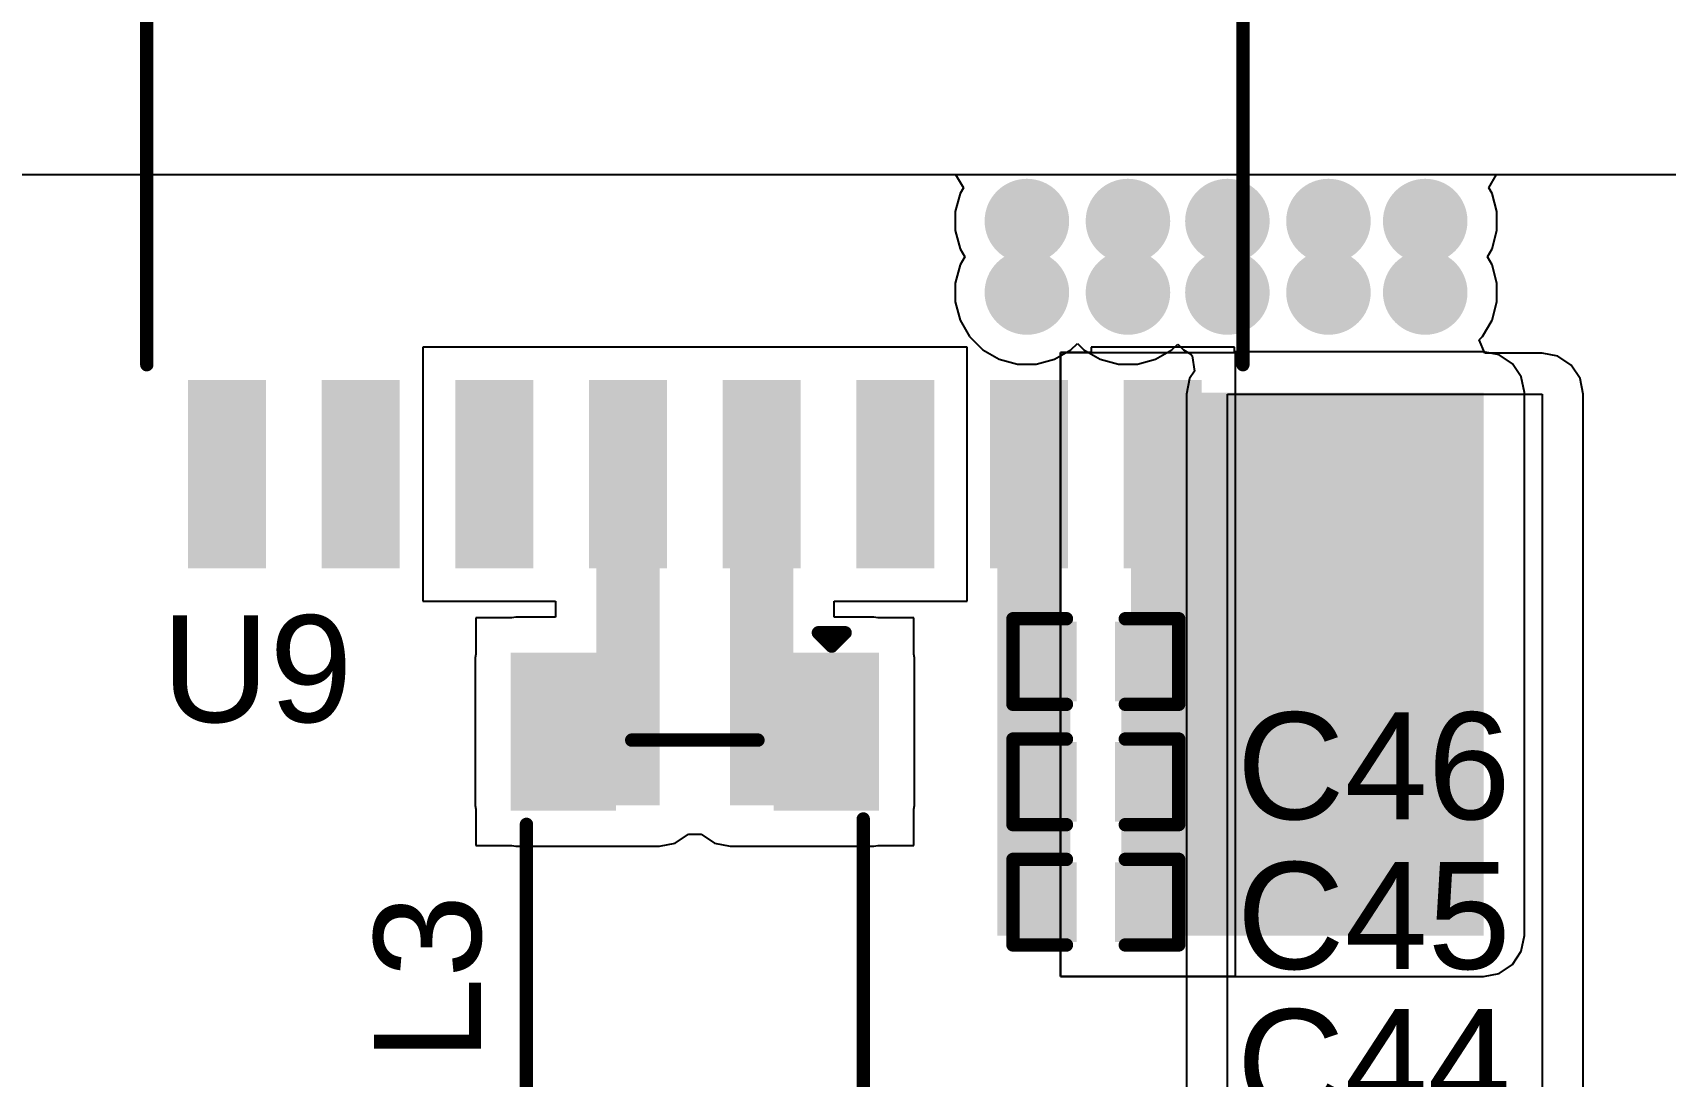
# Model space of a CAD drawing. Header units: millimetres. Extents: x -1.53 to 7.44, y -0.61 to 4.57.
# Drawn here: x -0.223 to 0.388, y 1.091 to 1.481 of the extents above; entities that cross this region are included whole.
import ezdxf

# ---------------------------------------------------------------- set-up
doc = ezdxf.new("R2010")
doc.units = ezdxf.units.MM
doc.header["$MEASUREMENT"] = 0
for name, color, linetype in [('BottomLayer', 5, 'Continuous'), ('BottomSolder', 6, 'Continuous'), ('TopLayer', 1, 'Continuous'), ('TopOverlay', 2, 'Continuous'), ('TopPaste', 8, 'Continuous'), ('TopSolder', 216, 'Continuous'), ('ViaHoleLayer', 16, 'Continuous')]:
    doc.layers.add(name, color=color, linetype=linetype)
doc.styles.add('Arial', font='', dxfattribs={"height": 0.2})
doc.styles.get('Arial').set_extended_font_data('Arial')

# ---------------------------------------------------------------- blocks, each defined once
blk = doc.blocks.new('SOIC_16_300____78')
at = {"layer": 'TopLayer'}
for points in [[(-0.22441, 0.18681), (-0.15945, 0.18681), (-0.15945, 0.16319), (-0.22441, 0.16319)], [(0.15945, 0.18681), (0.22441, 0.18681), (0.22441, 0.16319), (0.15945, 0.16319)], [(-0.22441, 0.13681), (-0.15945, 0.13681), (-0.15945, 0.11319), (-0.22441, 0.11319)], [(0.15945, 0.13681), (0.22441, 0.13681), (0.22441, 0.11319), (0.15945, 0.11319)], [(-0.22441, 0.08681), (-0.15945, 0.08681), (-0.15945, 0.06319), (-0.22441, 0.06319)], [(0.15945, 0.08681), (0.22441, 0.08681), (0.22441, 0.06319), (0.15945, 0.06319)], [(-0.22441, 0.03681), (-0.15945, 0.03681), (-0.15945, 0.01319), (-0.22441, 0.01319)], [(0.15945, 0.03681), (0.22441, 0.03681), (0.22441, 0.01319), (0.15945, 0.01319)], [(-0.22441, -0.01319), (-0.15945, -0.01319), (-0.15945, -0.03681), (-0.22441, -0.03681)], [(0.15945, -0.01319), (0.22441, -0.01319), (0.22441, -0.03681), (0.15945, -0.03681)], [(-0.22441, -0.06319), (-0.15945, -0.06319), (-0.15945, -0.08681), (-0.22441, -0.08681)], [(0.15945, -0.06319), (0.22441, -0.06319), (0.22441, -0.08681), (0.15945, -0.08681)], [(-0.22441, -0.11319), (-0.15945, -0.11319), (-0.15945, -0.13681), (-0.22441, -0.13681)], [(0.15945, -0.11319), (0.22441, -0.11319), (0.22441, -0.13681), (0.15945, -0.13681)], [(-0.22441, -0.16319), (-0.15945, -0.16319), (-0.15945, -0.18681), (-0.22441, -0.18681)], [(0.15945, -0.16319), (0.22441, -0.16319), (0.22441, -0.18681), (0.15945, -0.18681)]]:
    blk.add_hatch(color=1, dxfattribs=at).paths.add_polyline_path(points)
at = {"layer": 'TopOverlay'}
blk.add_hatch(color=2, dxfattribs=at).paths.add_polyline_path([(-0.156, 0.162), (-0.142, 0.162), (-0.142, 0.188), (-0.156, 0.188)])
at = {"layer": 'TopPaste'}
for points in [[(-0.22441, 0.18681), (-0.15945, 0.18681), (-0.15945, 0.16319), (-0.22441, 0.16319)], [(0.15945, 0.18681), (0.22441, 0.18681), (0.22441, 0.16319), (0.15945, 0.16319)], [(-0.22441, 0.13681), (-0.15945, 0.13681), (-0.15945, 0.11319), (-0.22441, 0.11319)], [(0.15945, 0.13681), (0.22441, 0.13681), (0.22441, 0.11319), (0.15945, 0.11319)], [(-0.22441, 0.08681), (-0.15945, 0.08681), (-0.15945, 0.06319), (-0.22441, 0.06319)], [(0.15945, 0.08681), (0.22441, 0.08681), (0.22441, 0.06319), (0.15945, 0.06319)], [(-0.22441, 0.03681), (-0.15945, 0.03681), (-0.15945, 0.01319), (-0.22441, 0.01319)], [(0.15945, 0.03681), (0.22441, 0.03681), (0.22441, 0.01319), (0.15945, 0.01319)], [(-0.22441, -0.01319), (-0.15945, -0.01319), (-0.15945, -0.03681), (-0.22441, -0.03681)], [(0.15945, -0.01319), (0.22441, -0.01319), (0.22441, -0.03681), (0.15945, -0.03681)], [(-0.22441, -0.06319), (-0.15945, -0.06319), (-0.15945, -0.08681), (-0.22441, -0.08681)], [(0.15945, -0.06319), (0.22441, -0.06319), (0.22441, -0.08681), (0.15945, -0.08681)], [(-0.22441, -0.11319), (-0.15945, -0.11319), (-0.15945, -0.13681), (-0.22441, -0.13681)], [(0.15945, -0.11319), (0.22441, -0.11319), (0.22441, -0.13681), (0.15945, -0.13681)], [(-0.22441, -0.16319), (-0.15945, -0.16319), (-0.15945, -0.18681), (-0.22441, -0.18681)], [(0.15945, -0.16319), (0.22441, -0.16319), (0.22441, -0.18681), (0.15945, -0.18681)]]:
    blk.add_hatch(color=8, dxfattribs=at).paths.add_polyline_path(points)
at = {"layer": 'TopSolder'}
for points in [[(-0.22717, 0.18957), (-0.15669, 0.18957), (-0.15669, 0.16043), (-0.22717, 0.16043)], [(0.15669, 0.18957), (0.22717, 0.18957), (0.22717, 0.16043), (0.15669, 0.16043)], [(-0.22717, 0.13957), (-0.15669, 0.13957), (-0.15669, 0.11043), (-0.22717, 0.11043)], [(0.15669, 0.13957), (0.22717, 0.13957), (0.22717, 0.11043), (0.15669, 0.11043)], [(-0.22717, 0.08957), (-0.15669, 0.08957), (-0.15669, 0.06043), (-0.22717, 0.06043)], [(0.15669, 0.08957), (0.22717, 0.08957), (0.22717, 0.06043), (0.15669, 0.06043)], [(-0.22717, 0.03957), (-0.15669, 0.03957), (-0.15669, 0.01043), (-0.22717, 0.01043)], [(0.15669, 0.03957), (0.22717, 0.03957), (0.22717, 0.01043), (0.15669, 0.01043)], [(-0.22717, -0.01043), (-0.15669, -0.01043), (-0.15669, -0.03957), (-0.22717, -0.03957)], [(0.15669, -0.01043), (0.22717, -0.01043), (0.22717, -0.03957), (0.15669, -0.03957)], [(-0.22717, -0.06043), (-0.15669, -0.06043), (-0.15669, -0.08957), (-0.22717, -0.08957)], [(0.15669, -0.06043), (0.22717, -0.06043), (0.22717, -0.08957), (0.15669, -0.08957)], [(-0.22717, -0.11043), (-0.15669, -0.11043), (-0.15669, -0.13957), (-0.22717, -0.13957)], [(0.15669, -0.11043), (0.22717, -0.11043), (0.22717, -0.13957), (0.15669, -0.13957)], [(-0.22717, -0.16043), (-0.15669, -0.16043), (-0.15669, -0.18957), (-0.22717, -0.18957)], [(0.15669, -0.16043), (0.22717, -0.16043), (0.22717, -0.18957), (0.15669, -0.18957)]]:
    blk.add_hatch(color=216, dxfattribs=at).paths.add_polyline_path(points)
at = {"layer": 'TopOverlay'}
for points, const_width in [([(0.151, 0.205), (-0.142, 0.205)], 0.005), ([(-0.2313, 0.176), (-0.2363, 0.181)], 0.00787), ([(-0.2363, 0.171), (-0.2363, 0.181)], 0.00787), ([(-0.2363, 0.171), (-0.2313, 0.176)], 0.00787), ([(0.151, -0.205), (-0.142, -0.205)], 0.005)]:
    blk.add_lwpolyline(points, dxfattribs=dict(at, const_width=const_width))
for points, const_width in [([(-0.14325, 0.205, 1), (-0.14075, 0.205, 1)], 0.0025), ([(0.14975, 0.205, 1), (0.15225, 0.205, 1)], 0.0025), ([(-0.23827, 0.181, 1), (-0.23433, 0.181, 1)], 0.00394), ([(-0.23827, 0.181, 1), (-0.23433, 0.181, 1)], 0.00394), ([(-0.23327, 0.176, 1), (-0.22933, 0.176, 1)], 0.00394), ([(-0.23327, 0.176, 1), (-0.22933, 0.176, 1)], 0.00394), ([(-0.23827, 0.171, 1), (-0.23433, 0.171, 1)], 0.00394), ([(-0.23827, 0.171, 1), (-0.23433, 0.171, 1)], 0.00394), ([(-0.14325, -0.205, 1), (-0.14075, -0.205, 1)], 0.0025), ([(0.14975, -0.205, 1), (0.15225, -0.205, 1)], 0.0025)]:
    blk.add_lwpolyline(points, format="xyb", close=True, dxfattribs=dict(at, const_width=const_width))
blk = doc.blocks.new('ACT45B_510_2P_TL003_145')
at = {"layer": 'TopLayer'}
for points in [[(-0.11732, 0.0315), (-0.11732, 0.06693), (-0.0622, 0.06693), (-0.0622, 0.0315)], [(0.0622, 0.0315), (0.0622, 0.06693), (0.11732, 0.06693), (0.11732, 0.0315)], [(-0.11732, -0.06693), (-0.11732, -0.0315), (-0.0622, -0.0315), (-0.0622, -0.06693)], [(0.0622, -0.06693), (0.0622, -0.0315), (0.11732, -0.0315), (0.11732, -0.06693)]]:
    blk.add_hatch(color=1, dxfattribs=at).paths.add_polyline_path(points)
at = {"layer": 'TopPaste'}
for points in [[(-0.11732, 0.0315), (-0.11732, 0.06693), (-0.0622, 0.06693), (-0.0622, 0.0315)], [(0.0622, 0.0315), (0.0622, 0.06693), (0.11732, 0.06693), (0.11732, 0.0315)], [(-0.11732, -0.06693), (-0.11732, -0.0315), (-0.0622, -0.0315), (-0.0622, -0.06693)], [(0.0622, -0.06693), (0.0622, -0.0315), (0.11732, -0.0315), (0.11732, -0.06693)]]:
    blk.add_hatch(color=8, dxfattribs=at).paths.add_polyline_path(points)
at = {"layer": 'TopSolder'}
for points in [[(-0.11932, 0.0295), (-0.11932, 0.06893), (-0.0602, 0.06893), (-0.0602, 0.0295)], [(0.0602, 0.0295), (0.0602, 0.06893), (0.11932, 0.06893), (0.11932, 0.0295)], [(-0.11932, -0.06893), (-0.11932, -0.0295), (-0.0602, -0.0295), (-0.0602, -0.06893)], [(0.0602, -0.06893), (0.0602, -0.0295), (0.11932, -0.0295), (0.11932, -0.06893)]]:
    blk.add_hatch(color=216, dxfattribs=at).paths.add_polyline_path(points)
at = {"layer": 'TopOverlay', "const_width": 0.005}
for points in [[(0.05706, 0.06299), (-0.05712, 0.06299)], [(-0.12676, 0.04621), (-0.12676, 0.05621)], [(-0.12176, 0.05121), (-0.12676, 0.05621)], [(-0.12676, 0.04621), (-0.12176, 0.05121)], [(-0.08661, -0.02362), (-0.08661, 0.02362)], [(0.08661, -0.02362), (0.08661, 0.02362)], [(0.05512, -0.06299), (-0.05512, -0.06299)]]:
    blk.add_lwpolyline(points, dxfattribs=at)
at = {"layer": 'TopOverlay', "const_width": 0.0025}
for points in [[(-0.05837, 0.06299, 1), (-0.05587, 0.06299, 1)], [(0.05581, 0.06299, 1), (0.05831, 0.06299, 1)], [(-0.12801, 0.05621, 1), (-0.12551, 0.05621, 1)], [(-0.12801, 0.05621, 1), (-0.12551, 0.05621, 1)], [(-0.12301, 0.05121, 1), (-0.12051, 0.05121, 1)], [(-0.12301, 0.05121, 1), (-0.12051, 0.05121, 1)], [(-0.12801, 0.04621, 1), (-0.12551, 0.04621, 1)], [(-0.12801, 0.04621, 1), (-0.12551, 0.04621, 1)], [(-0.08786, 0.02362, 1), (-0.08536, 0.02362, 1)], [(0.08536, 0.02362, 1), (0.08786, 0.02362, 1)], [(-0.08786, -0.02362, 1), (-0.08536, -0.02362, 1)], [(0.08536, -0.02362, 1), (0.08786, -0.02362, 1)], [(-0.05637, -0.06299, 1), (-0.05387, -0.06299, 1)], [(0.05387, -0.06299, 1), (0.05637, -0.06299, 1)]]:
    blk.add_lwpolyline(points, format="xyb", close=True, dxfattribs=at)
blk = doc.blocks.new('C___0402_187')
at = {"layer": 'TopLayer'}
for points in [[(-0.0275, -0.0125), (-0.0275, 0.0125), (-0.0095, 0.0125), (-0.0095, -0.0125)], [(0.0095, -0.0125), (0.0095, 0.0125), (0.0275, 0.0125), (0.0275, -0.0125)]]:
    blk.add_hatch(color=1, dxfattribs=at).paths.add_polyline_path(points)
at = {"layer": 'TopPaste'}
for points in [[(-0.0275, -0.0125), (-0.0275, 0.0125), (-0.0095, 0.0125), (-0.0095, -0.0125)], [(0.0095, -0.0125), (0.0095, 0.0125), (0.0275, 0.0125), (0.0275, -0.0125)]]:
    blk.add_hatch(color=8, dxfattribs=at).paths.add_polyline_path(points)
at = {"layer": 'TopSolder'}
for points in [[(-0.02986, -0.01486), (-0.02986, 0.01486), (-0.00714, 0.01486), (-0.00714, -0.01486)], [(0.00714, -0.01486), (0.00714, 0.01486), (0.02986, 0.01486), (0.02986, -0.01486)]]:
    blk.add_hatch(color=216, dxfattribs=at).paths.add_polyline_path(points)
at = {"layer": 'TopOverlay', "const_width": 0.005}
for points in [[(-0.031, -0.016), (-0.031, 0.016)], [(-0.031, 0.016), (-0.011, 0.016)], [(0.011, 0.016), (0.031, 0.016)], [(0.031, -0.016), (0.031, 0.016)], [(-0.031, -0.016), (-0.011, -0.016)], [(0.011, -0.016), (0.031, -0.016)]]:
    blk.add_lwpolyline(points, dxfattribs=at)
at = {"layer": 'TopOverlay', "const_width": 0.0025}
for points in [[(-0.03225, 0.016, 1), (-0.02975, 0.016, 1)], [(-0.03225, 0.016, 1), (-0.02975, 0.016, 1)], [(-0.01225, 0.016, 1), (-0.00975, 0.016, 1)], [(0.00975, 0.016, 1), (0.01225, 0.016, 1)], [(0.02975, 0.016, 1), (0.03225, 0.016, 1)], [(0.02975, 0.016, 1), (0.03225, 0.016, 1)], [(-0.03225, -0.016, 1), (-0.02975, -0.016, 1)], [(-0.03225, -0.016, 1), (-0.02975, -0.016, 1)], [(-0.01225, -0.016, 1), (-0.00975, -0.016, 1)], [(0.00975, -0.016, 1), (0.01225, -0.016, 1)], [(0.02975, -0.016, 1), (0.03225, -0.016, 1)], [(0.02975, -0.016, 1), (0.03225, -0.016, 1)]]:
    blk.add_lwpolyline(points, format="xyb", close=True, dxfattribs=at)
blk = doc.blocks.new('C___0402_188')
at = {"layer": 'TopLayer'}
for points in [[(-0.0275, -0.0125), (-0.0275, 0.0125), (-0.0095, 0.0125), (-0.0095, -0.0125)], [(0.0095, -0.0125), (0.0095, 0.0125), (0.0275, 0.0125), (0.0275, -0.0125)]]:
    blk.add_hatch(color=1, dxfattribs=at).paths.add_polyline_path(points)
at = {"layer": 'TopPaste'}
for points in [[(-0.0275, -0.0125), (-0.0275, 0.0125), (-0.0095, 0.0125), (-0.0095, -0.0125)], [(0.0095, -0.0125), (0.0095, 0.0125), (0.0275, 0.0125), (0.0275, -0.0125)]]:
    blk.add_hatch(color=8, dxfattribs=at).paths.add_polyline_path(points)
at = {"layer": 'TopSolder'}
for points in [[(-0.02986, -0.01486), (-0.02986, 0.01486), (-0.00714, 0.01486), (-0.00714, -0.01486)], [(0.00714, -0.01486), (0.00714, 0.01486), (0.02986, 0.01486), (0.02986, -0.01486)]]:
    blk.add_hatch(color=216, dxfattribs=at).paths.add_polyline_path(points)
at = {"layer": 'TopOverlay', "const_width": 0.005}
for points in [[(-0.031, 0.016), (-0.031, -0.016)], [(-0.011, 0.016), (-0.031, 0.016)], [(0.031, 0.016), (0.011, 0.016)], [(0.031, 0.016), (0.031, -0.016)], [(-0.011, -0.016), (-0.031, -0.016)], [(0.031, -0.016), (0.011, -0.016)]]:
    blk.add_lwpolyline(points, dxfattribs=at)
at = {"layer": 'TopOverlay', "const_width": 0.0025}
for points in [[(-0.03225, 0.016, 1), (-0.02975, 0.016, 1)], [(-0.03225, 0.016, 1), (-0.02975, 0.016, 1)], [(-0.01225, 0.016, 1), (-0.00975, 0.016, 1)], [(0.00975, 0.016, 1), (0.01225, 0.016, 1)], [(0.02975, 0.016, 1), (0.03225, 0.016, 1)], [(0.02975, 0.016, 1), (0.03225, 0.016, 1)], [(-0.03225, -0.016, 1), (-0.02975, -0.016, 1)], [(-0.03225, -0.016, 1), (-0.02975, -0.016, 1)], [(-0.01225, -0.016, 1), (-0.00975, -0.016, 1)], [(0.00975, -0.016, 1), (0.01225, -0.016, 1)], [(0.02975, -0.016, 1), (0.03225, -0.016, 1)], [(0.02975, -0.016, 1), (0.03225, -0.016, 1)]]:
    blk.add_lwpolyline(points, format="xyb", close=True, dxfattribs=at)
blk = doc.blocks.new('C___0402_189')
at = {"layer": 'TopLayer'}
for points in [[(-0.0275, -0.0125), (-0.0275, 0.0125), (-0.0095, 0.0125), (-0.0095, -0.0125)], [(0.0095, -0.0125), (0.0095, 0.0125), (0.0275, 0.0125), (0.0275, -0.0125)]]:
    blk.add_hatch(color=1, dxfattribs=at).paths.add_polyline_path(points)
at = {"layer": 'TopPaste'}
for points in [[(-0.0275, -0.0125), (-0.0275, 0.0125), (-0.0095, 0.0125), (-0.0095, -0.0125)], [(0.0095, -0.0125), (0.0095, 0.0125), (0.0275, 0.0125), (0.0275, -0.0125)]]:
    blk.add_hatch(color=8, dxfattribs=at).paths.add_polyline_path(points)
at = {"layer": 'TopSolder'}
for points in [[(-0.02986, -0.01486), (-0.02986, 0.01486), (-0.00714, 0.01486), (-0.00714, -0.01486)], [(0.00714, -0.01486), (0.00714, 0.01486), (0.02986, 0.01486), (0.02986, -0.01486)]]:
    blk.add_hatch(color=216, dxfattribs=at).paths.add_polyline_path(points)
at = {"layer": 'TopOverlay', "const_width": 0.005}
for points in [[(-0.031, -0.016), (-0.031, 0.016)], [(-0.031, 0.016), (-0.011, 0.016)], [(0.011, 0.016), (0.031, 0.016)], [(0.031, -0.016), (0.031, 0.016)], [(-0.031, -0.016), (-0.011, -0.016)], [(0.011, -0.016), (0.031, -0.016)]]:
    blk.add_lwpolyline(points, dxfattribs=at)
at = {"layer": 'TopOverlay', "const_width": 0.0025}
for points in [[(-0.03225, 0.016, 1), (-0.02975, 0.016, 1)], [(-0.03225, 0.016, 1), (-0.02975, 0.016, 1)], [(-0.01225, 0.016, 1), (-0.00975, 0.016, 1)], [(0.00975, 0.016, 1), (0.01225, 0.016, 1)], [(0.02975, 0.016, 1), (0.03225, 0.016, 1)], [(0.02975, 0.016, 1), (0.03225, 0.016, 1)], [(-0.03225, -0.016, 1), (-0.02975, -0.016, 1)], [(-0.03225, -0.016, 1), (-0.02975, -0.016, 1)], [(-0.01225, -0.016, 1), (-0.00975, -0.016, 1)], [(0.00975, -0.016, 1), (0.01225, -0.016, 1)], [(0.02975, -0.016, 1), (0.03225, -0.016, 1)], [(0.02975, -0.016, 1), (0.03225, -0.016, 1)]]:
    blk.add_lwpolyline(points, format="xyb", close=True, dxfattribs=at)

msp = doc.modelspace()

# ---------------------------------------------------------------- hatches: boundary and pattern name
at = {"layer": 'BottomLayer'}
h = msp.add_hatch(color=5, dxfattribs=at)
edge = h.paths.add_edge_path()
edge.add_arc((0.1492, 1.41071), 0.01181, 0, 360)
h = msp.add_hatch(color=5, dxfattribs=at)
edge = h.paths.add_edge_path()
edge.add_arc((0.187, 1.41071), 0.01181, 0, 360)
h = msp.add_hatch(color=5, dxfattribs=at)
edge = h.paths.add_edge_path()
edge.add_arc((0.2242, 1.41071), 0.01181, 0, 360)
h = msp.add_hatch(color=5, dxfattribs=at)
edge = h.paths.add_edge_path()
edge.add_arc((0.262, 1.41071), 0.01181, 0, 360)
h = msp.add_hatch(color=5, dxfattribs=at)
edge = h.paths.add_edge_path()
edge.add_arc((0.2982, 1.41071), 0.01181, 0, 360)
h = msp.add_hatch(color=5, dxfattribs=at)
edge = h.paths.add_edge_path()
edge.add_arc((0.1492, 1.384), 0.01181, 0, 360)
h = msp.add_hatch(color=5, dxfattribs=at)
edge = h.paths.add_edge_path()
edge.add_arc((0.187, 1.384), 0.01181, 0, 360)
h = msp.add_hatch(color=5, dxfattribs=at)
edge = h.paths.add_edge_path()
edge.add_arc((0.2242, 1.384), 0.01181, 0, 360)
h = msp.add_hatch(color=5, dxfattribs=at)
edge = h.paths.add_edge_path()
edge.add_arc((0.262, 1.384), 0.01181, 0, 360)
h = msp.add_hatch(color=5, dxfattribs=at)
edge = h.paths.add_edge_path()
edge.add_arc((0.2982, 1.384), 0.01181, 0, 360)
h = msp.add_hatch(color=5, dxfattribs=at)
edge = h.paths.add_edge_path()
edge.add_arc((0.2665, 1.316), 0.01181, 0, 360)
h = msp.add_hatch(color=5, dxfattribs=at)
edge = h.paths.add_edge_path()
edge.add_arc((0.2982, 1.316), 0.01181, 0, 360)
h = msp.add_hatch(color=5, dxfattribs=at)
edge = h.paths.add_edge_path()
edge.add_arc((0.2665, 1.2798), 0.01181, 0, 360)
h = msp.add_hatch(color=5, dxfattribs=at)
edge = h.paths.add_edge_path()
edge.add_arc((0.2982, 1.2798), 0.01181, 0, 360)
h = msp.add_hatch(color=5, dxfattribs=at)
edge = h.paths.add_edge_path()
edge.add_arc((0.2665, 1.242), 0.01181, 0, 360)
h = msp.add_hatch(color=5, dxfattribs=at)
edge = h.paths.add_edge_path()
edge.add_arc((0.2982, 1.242), 0.01181, 0, 360)
at = {"layer": 'BottomSolder'}
h = msp.add_hatch(color=6, dxfattribs=at)
edge = h.paths.add_edge_path()
edge.add_arc((0.1492, 1.41071), 0.01581, 0, 360)
h = msp.add_hatch(color=6, dxfattribs=at)
edge = h.paths.add_edge_path()
edge.add_arc((0.187, 1.41071), 0.01581, 0, 360)
h = msp.add_hatch(color=6, dxfattribs=at)
edge = h.paths.add_edge_path()
edge.add_arc((0.2242, 1.41071), 0.01581, 0, 360)
h = msp.add_hatch(color=6, dxfattribs=at)
edge = h.paths.add_edge_path()
edge.add_arc((0.262, 1.41071), 0.01581, 0, 360)
h = msp.add_hatch(color=6, dxfattribs=at)
edge = h.paths.add_edge_path()
edge.add_arc((0.2982, 1.41071), 0.01581, 0, 360)
h = msp.add_hatch(color=6, dxfattribs=at)
edge = h.paths.add_edge_path()
edge.add_arc((0.1492, 1.384), 0.01581, 0, 360)
h = msp.add_hatch(color=6, dxfattribs=at)
edge = h.paths.add_edge_path()
edge.add_arc((0.187, 1.384), 0.01581, 0, 360)
h = msp.add_hatch(color=6, dxfattribs=at)
edge = h.paths.add_edge_path()
edge.add_arc((0.2242, 1.384), 0.01581, 0, 360)
h = msp.add_hatch(color=6, dxfattribs=at)
edge = h.paths.add_edge_path()
edge.add_arc((0.262, 1.384), 0.01581, 0, 360)
h = msp.add_hatch(color=6, dxfattribs=at)
edge = h.paths.add_edge_path()
edge.add_arc((0.2982, 1.384), 0.01581, 0, 360)
h = msp.add_hatch(color=6, dxfattribs=at)
edge = h.paths.add_edge_path()
edge.add_arc((0.2665, 1.316), 0.01581, 0, 360)
h = msp.add_hatch(color=6, dxfattribs=at)
edge = h.paths.add_edge_path()
edge.add_arc((0.2982, 1.316), 0.01581, 0, 360)
h = msp.add_hatch(color=6, dxfattribs=at)
edge = h.paths.add_edge_path()
edge.add_arc((0.2665, 1.2798), 0.01581, 0, 360)
h = msp.add_hatch(color=6, dxfattribs=at)
edge = h.paths.add_edge_path()
edge.add_arc((0.2982, 1.2798), 0.01581, 0, 360)
h = msp.add_hatch(color=6, dxfattribs=at)
edge = h.paths.add_edge_path()
edge.add_arc((0.2665, 1.242), 0.01581, 0, 360)
h = msp.add_hatch(color=6, dxfattribs=at)
edge = h.paths.add_edge_path()
edge.add_arc((0.2982, 1.242), 0.01581, 0, 360)
at = {"layer": 'TopLayer'}
h = msp.add_hatch(color=1, dxfattribs=at)
edge = h.paths.add_edge_path()
edge.add_arc((0.1492, 1.41071), 0.01181, 0, 360)
h = msp.add_hatch(color=1, dxfattribs=at)
edge = h.paths.add_edge_path()
edge.add_arc((0.187, 1.41071), 0.01181, 0, 360)
h = msp.add_hatch(color=1, dxfattribs=at)
edge = h.paths.add_edge_path()
edge.add_arc((0.2242, 1.41071), 0.01181, 0, 360)
h = msp.add_hatch(color=1, dxfattribs=at)
edge = h.paths.add_edge_path()
edge.add_arc((0.262, 1.41071), 0.01181, 0, 360)
h = msp.add_hatch(color=1, dxfattribs=at)
edge = h.paths.add_edge_path()
edge.add_arc((0.2982, 1.41071), 0.01181, 0, 360)
h = msp.add_hatch(color=1, dxfattribs=at)
edge = h.paths.add_edge_path()
edge.add_arc((0.1492, 1.384), 0.01181, 0, 360)
h = msp.add_hatch(color=1, dxfattribs=at)
edge = h.paths.add_edge_path()
edge.add_arc((0.187, 1.384), 0.01181, 0, 360)
h = msp.add_hatch(color=1, dxfattribs=at)
edge = h.paths.add_edge_path()
edge.add_arc((0.2242, 1.384), 0.01181, 0, 360)
h = msp.add_hatch(color=1, dxfattribs=at)
edge = h.paths.add_edge_path()
edge.add_arc((0.262, 1.384), 0.01181, 0, 360)
h = msp.add_hatch(color=1, dxfattribs=at)
edge = h.paths.add_edge_path()
edge.add_arc((0.2982, 1.384), 0.01181, 0, 360)
for points in [[(-0.01181, 1.1922), (0.01181, 1.1922), (0.01181, 1.34655), (-0.01181, 1.34655)], [(0.03819, 1.1922), (0.06181, 1.1922), (0.06181, 1.34655), (0.03819, 1.34655)], [(0.13819, 1.1435), (0.16181, 1.1435), (0.16181, 1.34655), (0.13819, 1.34655)], [(0.18819, 1.1435), (0.32, 1.1435), (0.32, 1.34655), (0.18819, 1.34655)], [(0.1655, 1.2585), (0.13819, 1.2585), (0.13819, 1.1435), (0.1655, 1.1435)], [(0.1845, 1.1435), (0.21181, 1.1435), (0.21181, 1.2585), (0.1845, 1.2585)], [(-0.04193, 1.1922), (0.01181, 1.1922), (0.01181, 1.24732), (-0.04193, 1.24732)], [(0.03819, 1.1922), (0.09193, 1.1922), (0.09193, 1.24732), (0.03819, 1.24732)]]:
    msp.add_hatch(color=1, dxfattribs=at).paths.add_polyline_path(points)
h = msp.add_hatch(color=1, dxfattribs=at)
edge = h.paths.add_edge_path()
edge.add_arc((0.2665, 1.316), 0.01181, 0, 360)
h = msp.add_hatch(color=1, dxfattribs=at)
edge = h.paths.add_edge_path()
edge.add_arc((0.2982, 1.316), 0.01181, 0, 360)
h = msp.add_hatch(color=1, dxfattribs=at)
edge = h.paths.add_edge_path()
edge.add_arc((0.2665, 1.2798), 0.01181, 0, 360)
h = msp.add_hatch(color=1, dxfattribs=at)
edge = h.paths.add_edge_path()
edge.add_arc((0.2982, 1.2798), 0.01181, 0, 360)
h = msp.add_hatch(color=1, dxfattribs=at)
edge = h.paths.add_edge_path()
edge.add_arc((0.2665, 1.242), 0.01181, 0, 360)
h = msp.add_hatch(color=1, dxfattribs=at)
edge = h.paths.add_edge_path()
edge.add_arc((0.2982, 1.242), 0.01181, 0, 360)
at = {"layer": 'TopSolder'}
h = msp.add_hatch(color=216, dxfattribs=at)
edge = h.paths.add_edge_path()
edge.add_arc((0.1492, 1.41071), 0.01581, 0, 360)
h = msp.add_hatch(color=216, dxfattribs=at)
edge = h.paths.add_edge_path()
edge.add_arc((0.187, 1.41071), 0.01581, 0, 360)
h = msp.add_hatch(color=216, dxfattribs=at)
edge = h.paths.add_edge_path()
edge.add_arc((0.2242, 1.41071), 0.01581, 0, 360)
h = msp.add_hatch(color=216, dxfattribs=at)
edge = h.paths.add_edge_path()
edge.add_arc((0.262, 1.41071), 0.01581, 0, 360)
h = msp.add_hatch(color=216, dxfattribs=at)
edge = h.paths.add_edge_path()
edge.add_arc((0.2982, 1.41071), 0.01581, 0, 360)
h = msp.add_hatch(color=216, dxfattribs=at)
edge = h.paths.add_edge_path()
edge.add_arc((0.1492, 1.384), 0.01581, 0, 360)
h = msp.add_hatch(color=216, dxfattribs=at)
edge = h.paths.add_edge_path()
edge.add_arc((0.187, 1.384), 0.01581, 0, 360)
h = msp.add_hatch(color=216, dxfattribs=at)
edge = h.paths.add_edge_path()
edge.add_arc((0.2242, 1.384), 0.01581, 0, 360)
h = msp.add_hatch(color=216, dxfattribs=at)
edge = h.paths.add_edge_path()
edge.add_arc((0.262, 1.384), 0.01581, 0, 360)
h = msp.add_hatch(color=216, dxfattribs=at)
edge = h.paths.add_edge_path()
edge.add_arc((0.2982, 1.384), 0.01581, 0, 360)
h = msp.add_hatch(color=216, dxfattribs=at)
edge = h.paths.add_edge_path()
edge.add_arc((0.2665, 1.316), 0.01581, 0, 360)
h = msp.add_hatch(color=216, dxfattribs=at)
edge = h.paths.add_edge_path()
edge.add_arc((0.2982, 1.316), 0.01581, 0, 360)
h = msp.add_hatch(color=216, dxfattribs=at)
edge = h.paths.add_edge_path()
edge.add_arc((0.2665, 1.2798), 0.01581, 0, 360)
h = msp.add_hatch(color=216, dxfattribs=at)
edge = h.paths.add_edge_path()
edge.add_arc((0.2982, 1.2798), 0.01581, 0, 360)
h = msp.add_hatch(color=216, dxfattribs=at)
edge = h.paths.add_edge_path()
edge.add_arc((0.2665, 1.242), 0.01581, 0, 360)
h = msp.add_hatch(color=216, dxfattribs=at)
edge = h.paths.add_edge_path()
edge.add_arc((0.2982, 1.242), 0.01581, 0, 360)
at = {"layer": 'ViaHoleLayer'}
h = msp.add_hatch(color=16, dxfattribs=at)
edge = h.paths.add_edge_path()
edge.add_arc((0.1492, 1.41071), 0.00591, 0, 360)
h = msp.add_hatch(color=16, dxfattribs=at)
edge = h.paths.add_edge_path()
edge.add_arc((0.187, 1.41071), 0.00591, 0, 360)
h = msp.add_hatch(color=16, dxfattribs=at)
edge = h.paths.add_edge_path()
edge.add_arc((0.2242, 1.41071), 0.00591, 0, 360)
h = msp.add_hatch(color=16, dxfattribs=at)
edge = h.paths.add_edge_path()
edge.add_arc((0.262, 1.41071), 0.00591, 0, 360)
h = msp.add_hatch(color=16, dxfattribs=at)
edge = h.paths.add_edge_path()
edge.add_arc((0.2982, 1.41071), 0.00591, 0, 360)
h = msp.add_hatch(color=16, dxfattribs=at)
edge = h.paths.add_edge_path()
edge.add_arc((0.1492, 1.384), 0.00591, 0, 360)
h = msp.add_hatch(color=16, dxfattribs=at)
edge = h.paths.add_edge_path()
edge.add_arc((0.187, 1.384), 0.00591, 0, 360)
h = msp.add_hatch(color=16, dxfattribs=at)
edge = h.paths.add_edge_path()
edge.add_arc((0.2242, 1.384), 0.00591, 0, 360)
h = msp.add_hatch(color=16, dxfattribs=at)
edge = h.paths.add_edge_path()
edge.add_arc((0.262, 1.384), 0.00591, 0, 360)
h = msp.add_hatch(color=16, dxfattribs=at)
edge = h.paths.add_edge_path()
edge.add_arc((0.2982, 1.384), 0.00591, 0, 360)
h = msp.add_hatch(color=16, dxfattribs=at)
edge = h.paths.add_edge_path()
edge.add_arc((0.2665, 1.316), 0.00591, 0, 360)
h = msp.add_hatch(color=16, dxfattribs=at)
edge = h.paths.add_edge_path()
edge.add_arc((0.2982, 1.316), 0.00591, 0, 360)
h = msp.add_hatch(color=16, dxfattribs=at)
edge = h.paths.add_edge_path()
edge.add_arc((0.2665, 1.2798), 0.00591, 0, 360)
h = msp.add_hatch(color=16, dxfattribs=at)
edge = h.paths.add_edge_path()
edge.add_arc((0.2982, 1.2798), 0.00591, 0, 360)
h = msp.add_hatch(color=16, dxfattribs=at)
edge = h.paths.add_edge_path()
edge.add_arc((0.2665, 1.242), 0.00591, 0, 360)
h = msp.add_hatch(color=16, dxfattribs=at)
edge = h.paths.add_edge_path()
edge.add_arc((0.2982, 1.242), 0.00591, 0, 360)

# ---------------------------------------------------------------- linework, layer by layer
at = {"layer": 'BottomLayer'}
for p, q in [((-1.14294, 1.42816), (0.12255, 1.42816)), ((0.12255, 1.42816), (0.12543, 1.42316)), ((0.12543, 1.42316), (0.12422, 1.42105)), ((0.32197, 1.42316), (0.32486, 1.42816)), ((0.32319, 1.42105), (0.32197, 1.42316)), ((0.32486, 1.42816), (0.49861, 1.42816)), ((0.12422, 1.42105), (0.12239, 1.41424)), ((0.32502, 1.41424), (0.32319, 1.42105)), ((0.12239, 1.41424), (0.12239, 1.40718)), ((0.32502, 1.40718), (0.32502, 1.41424)), ((0.12239, 1.40718), (0.12422, 1.40036)), ((0.32319, 1.40036), (0.32502, 1.40718)), ((0.12422, 1.40036), (0.12596, 1.39735)), ((0.32145, 1.39735), (0.32319, 1.40036)), ((0.12422, 1.39435), (0.12239, 1.38753)), ((0.12596, 1.39735), (0.12422, 1.39435)), ((0.32319, 1.39435), (0.32145, 1.39735)), ((0.32502, 1.38753), (0.32319, 1.39435)), ((0.12239, 1.38753), (0.12239, 1.38047)), ((0.32502, 1.38047), (0.32502, 1.38753)), ((0.12239, 1.38047), (0.12422, 1.37365)), ((0.32319, 1.37365), (0.32502, 1.38047)), ((0.12422, 1.37365), (0.12775, 1.36754)), ((0.31966, 1.36754), (0.32319, 1.37365)), ((0.12775, 1.36754), (0.13274, 1.36255)), ((0.13274, 1.36255), (0.13886, 1.35902)), ((0.15955, 1.35902), (0.16567, 1.36255)), ((0.16567, 1.36255), (0.1681, 1.36498)), ((0.1681, 1.36498), (0.17054, 1.36255)), ((0.17054, 1.36255), (0.17665, 1.35902)), ((0.19735, 1.35902), (0.20346, 1.36255)), ((0.20346, 1.36255), (0.2056, 1.36469)), ((0.2056, 1.36469), (0.20774, 1.36255)), ((0.20774, 1.36255), (0.21057, 1.36091)), ((0.31842, 1.36629), (0.31966, 1.36754)), ((0.32049, 1.36129), (0.31842, 1.36629)), ((0.13886, 1.35902), (0.14567, 1.35719)), ((0.14567, 1.35719), (0.15273, 1.35719)), ((0.15273, 1.35719), (0.15955, 1.35902)), ((0.17665, 1.35902), (0.18347, 1.35719)), ((0.18347, 1.35719), (0.19053, 1.35719)), ((0.19053, 1.35719), (0.19735, 1.35902)), ((0.21057, 1.36091), (0.21098, 1.36032)), ((0.21098, 1.36032), (0.21192, 1.35461)), ((0.342, 1.36129), (0.32049, 1.36129)), ((0.34785, 1.36013), (0.342, 1.36129)), ((0.35281, 1.35681), (0.34785, 1.36013)), ((0.35613, 1.35185), (0.35281, 1.35681)), ((0.21007, 1.35185), (0.20891, 1.346)), ((0.21192, 1.35461), (0.21007, 1.35185)), ((0.35729, 1.346), (0.35613, 1.35185)), ((0.20891, 1.346), (0.20891, 0.93354)), ((0.2242, 0.9272), (0.2242, 1.346)), ((0.2242, 1.346), (0.342, 1.346)), ((0.342, 1.346), (0.342, 0.813)), ((0.35729, 0.813), (0.35729, 1.346))]:
    msp.add_line(p, q, dxfattribs=at)
at = {"layer": 'TopLayer'}
for p, q in [((-1.14294, 1.42816), (0.49861, 1.42816)), ((0.12681, 1.36355), (-0.07681, 1.36355)), ((-0.07681, 1.36355), (-0.07681, 1.26859)), ((0.12681, 1.26859), (0.12681, 1.36355)), ((0.22681, 1.36355), (0.17319, 1.36355)), ((0.17319, 1.36355), (0.17319, 1.36155)), ((0.22681, 1.36184), (0.22681, 1.36355)), ((0.16181, 1.12821), (0.16181, 1.36155)), ((0.16181, 1.36155), (0.2271, 1.36155)), ((0.17319, 1.36155), (0.16181, 1.36155)), ((0.16181, 1.36155), (0.16181, 1.12821)), ((0.32, 1.36184), (0.22681, 1.36184)), ((0.2271, 1.36155), (0.2271, 1.12821)), ((0.32585, 1.36068), (0.32, 1.36184)), ((0.33081, 1.35737), (0.32585, 1.36068)), ((0.33413, 1.3524), (0.33081, 1.35737)), ((0.33529, 1.34655), (0.33413, 1.3524)), ((0.33529, 1.1435), (0.33529, 1.34655)), ((-0.07681, 1.26859), (-0.0271, 1.26859)), ((-0.0271, 1.26859), (-0.0271, 1.26262)), ((0.0771, 1.26262), (0.0771, 1.26859)), ((0.0771, 1.26859), (0.12681, 1.26859)), ((-0.04341, 1.26232), (-0.05693, 1.26232)), ((-0.05693, 1.26232), (-0.05693, 1.2488)), ((-0.04193, 1.26262), (-0.04341, 1.26232)), ((-0.0271, 1.26262), (-0.04193, 1.26262)), ((0.09193, 1.26262), (0.0771, 1.26262)), ((0.09341, 1.26232), (0.09193, 1.26262)), ((0.10693, 1.26232), (0.09341, 1.26232)), ((0.10693, 1.2488), (0.10693, 1.26232)), ((-0.05693, 1.2488), (-0.05722, 1.24732)), ((-0.05722, 1.24732), (-0.05722, 1.1922)), ((0.10722, 1.24732), (0.10693, 1.2488)), ((0.10722, 1.1922), (0.10722, 1.24732)), ((-0.05722, 1.1922), (-0.05693, 1.19073)), ((0.10693, 1.19073), (0.10722, 1.1922)), ((-0.05693, 1.19073), (-0.05693, 1.1772)), ((0.10693, 1.1772), (0.10693, 1.19073)), ((0.01766, 1.17807), (0.02263, 1.18139)), ((0.02263, 1.18139), (0.02737, 1.18139)), ((0.02737, 1.18139), (0.03234, 1.17807)), ((-0.05693, 1.1772), (-0.04341, 1.1772)), ((-0.04341, 1.1772), (-0.04193, 1.17691)), ((-0.04193, 1.17691), (0.01181, 1.17691)), ((0.01181, 1.17691), (0.01766, 1.17807)), ((0.03234, 1.17807), (0.03819, 1.17691)), ((0.03819, 1.17691), (0.09193, 1.17691)), ((0.09193, 1.17691), (0.09341, 1.1772)), ((0.09341, 1.1772), (0.10693, 1.1772)), ((0.33413, 1.13765), (0.33529, 1.1435)), ((0.33081, 1.13269), (0.33413, 1.13765)), ((0.32585, 1.12937), (0.33081, 1.13269)), ((0.2271, 1.12821), (0.16181, 1.12821)), ((0.16181, 1.12821), (0.32, 1.12821)), ((0.32, 1.12821), (0.32585, 1.12937))]:
    msp.add_line(p, q, dxfattribs=at)

# ---------------------------------------------------------------- block references
for name, p, rotation in [('SOIC_16_300____78', (0.025, 1.508), 270), ('ACT45B_510_2P_TL003_145', (0.025, 1.13), 270), ('C___0402_188', (0.175, 1.201), 180)]:
    msp.add_blockref(name, p, dxfattribs=dict(rotation=rotation))
for name, p in [('C___0402_187', (0.175, 1.246)), ('C___0402_189', (0.175, 1.156))]:
    msp.add_blockref(name, p)

# ---------------------------------------------------------------- texts
at = {"layer": 'TopOverlay', "style": 'Arial'}
for s, p in [('U9', (-0.17447, 1.22333)), ('C46', (0.22768, 1.18701)), ('C45', (0.22768, 1.13101)), ('C44', (0.22768, 1.07601))]:
    msp.add_text(s, height=0.04, dxfattribs=at).set_placement(p)
msp.add_text('L3', height=0.04, rotation=90, dxfattribs=at).set_placement((-0.05501, 1.09667))

doc.saveas('drawing.dxf')
